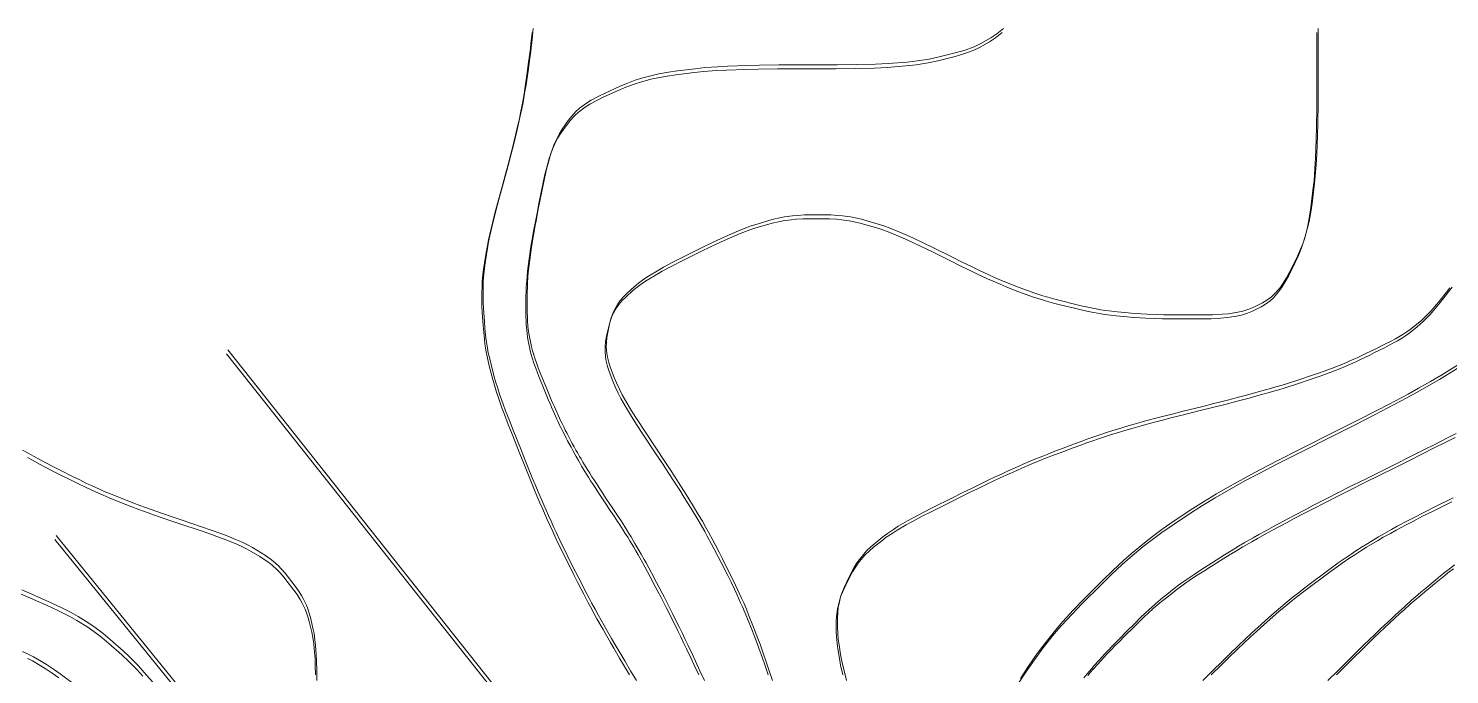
# Model space of a CAD drawing. Header units: metres. Extents: x -1097 to 1588, y -673 to 884.
# Drawn here: x 372.1 to 542.5, y 806.3 to 883.8 of the extents above; entities that cross this region are included whole.
import ezdxf

# ---------------------------------------------------------------- set-up
doc = ezdxf.new("R2010")
doc.units = ezdxf.units.M
doc.layers.add('TERRENO', color=188, linetype='Continuous', lineweight=0, plot=False)
doc.layers.add('VISTA LEJOS', color=7, linetype='Continuous', lineweight=0, plot=False)

msp = doc.modelspace()

# ---------------------------------------------------------------- linework, layer by layer
at = {"layer": 'TERRENO'}
for points in [[(432.5, 883.3), (432.46, 882.9), (432.37, 881.95), (432.3, 881.35), (432.2, 880.52), (432.09, 879.72), (431.88, 878.16), (431.77, 877.37), (431.64, 876.53), (431.54, 875.94), (431.38, 874.99), (431.27, 874.42), (431.12, 873.67), (430.98, 872.99), (430.69, 871.69), (430.53, 870.98), (430.33, 870.15), (430.16, 869.47), (429.85, 868.26), (429.64, 867.46), (429.33, 866.28), (429.01, 865.11), (428.37, 862.77), (428.05, 861.6), (427.75, 860.42), (427.55, 859.63), (427.28, 858.42), (427.14, 857.73), (426.98, 856.9), (426.87, 856.19), (426.69, 854.89), (426.61, 854.21), (426.54, 853.46), (426.51, 852.9), (426.48, 851.95), (426.48, 851.35), (426.5, 850.51), (426.54, 849.72), (426.64, 848.16), (426.7, 847.37), (426.78, 846.53), (426.85, 845.94), (427, 844.99), (427.1, 844.42), (427.27, 843.67), (427.44, 842.99), (427.78, 841.69), (427.98, 840.98), (428.24, 840.15), (428.46, 839.47), (428.89, 838.26), (429.18, 837.46), (429.63, 836.28), (430.1, 835.11), (431.03, 832.77), (431.5, 831.6), (431.98, 830.42), (432.3, 829.62), (432.81, 828.42), (433.09, 827.73), (433.45, 826.9), (433.76, 826.19), (434.33, 824.89), (434.63, 824.21), (434.97, 823.46), (435.23, 822.9), (435.68, 821.94), (435.97, 821.35), (436.38, 820.51), (436.77, 819.72), (437.55, 818.16), (437.95, 817.37), (438.38, 816.53), (438.69, 815.93), (439.19, 814.98), (439.49, 814.42), (439.9, 813.67), (440.28, 812.99), (441.01, 811.69), (441.41, 810.98), (441.89, 810.15), (442.28, 809.46), (442.99, 808.25), (443.46, 807.46), (444.16, 806.28)], [(488.85, 883.3), (488.04, 882.65), (487.33, 882.17), (486.12, 881.48), (485.35, 881.11), (484.26, 880.71), (483.2, 880.4), (481.13, 879.88), (479.96, 879.63), (478.52, 879.4), (477.29, 879.27), (475.04, 879.09), (473.52, 879.02), (471.22, 878.96), (468.9, 878.94), (464.23, 878.94), (461.91, 878.93), (459.6, 878.9), (458.07, 878.86), (455.81, 878.78), (454.56, 878.71), (453.1, 878.6), (451.91, 878.47), (449.78, 878.21), (448.69, 878.06), (447.56, 877.86), (446.75, 877.67), (445.48, 877.33), (444.72, 877.09), (443.72, 876.71), (442.82, 876.33), (441.11, 875.55), (440.26, 875.14), (439.42, 874.68), (438.86, 874.32), (438.05, 873.72), (437.61, 873.33), (437.1, 872.79), (436.69, 872.26), (435.96, 871.22), (435.59, 870.64), (435.22, 869.92), (434.96, 869.3), (434.56, 868.18), (434.34, 867.42), (434.05, 866.27), (433.8, 865.11), (433.33, 862.77), (433.1, 861.61), (432.87, 860.44), (432.73, 859.66), (432.52, 858.5), (432.41, 857.85), (432.29, 857.07), (432.2, 856.42), (432.04, 855.26), (431.97, 854.65), (431.9, 854), (431.86, 853.53), (431.81, 852.75), (431.79, 852.28), (431.77, 851.63), (431.76, 851.02), (431.76, 849.86), (431.77, 849.27), (431.79, 848.66), (431.81, 848.24), (431.86, 847.6), (431.9, 847.22), (431.97, 846.75), (432.04, 846.33), (432.2, 845.55), (432.29, 845.13), (432.41, 844.66), (432.52, 844.28), (432.73, 843.64), (432.87, 843.22), (433.1, 842.61), (433.33, 842.02), (433.8, 840.86), (434.03, 840.27), (434.27, 839.68), (434.44, 839.28), (434.69, 838.68), (434.83, 838.34), (435.02, 837.92), (435.18, 837.56), (435.47, 836.92), (435.63, 836.58), (435.8, 836.2), (435.94, 835.92), (436.18, 835.44), (436.33, 835.14), (436.54, 834.73), (436.76, 834.33), (437.17, 833.55), (437.38, 833.15), (437.61, 832.74), (437.78, 832.44), (438.05, 831.96), (438.21, 831.68), (438.44, 831.3), (438.64, 830.96), (439.04, 830.32), (439.26, 829.96), (439.52, 829.54), (439.74, 829.2), (440.13, 828.6), (440.4, 828.2), (440.78, 827.61), (441.17, 827.02), (441.95, 825.86), (442.34, 825.27), (442.74, 824.66), (443.01, 824.24), (443.43, 823.6), (443.66, 823.22), (443.96, 822.75), (444.21, 822.33), (444.68, 821.55), (444.92, 821.13), (445.2, 820.66), (445.41, 820.28), (445.78, 819.64), (446.01, 819.22), (446.34, 818.61), (446.65, 818.02), (447.27, 816.86), (447.59, 816.25), (447.93, 815.6), (448.18, 815.13), (448.58, 814.35), (448.82, 813.88), (449.14, 813.23), (449.44, 812.62), (450.01, 811.46), (450.32, 810.81), (450.7, 810.03), (451.01, 809.38), (451.56, 808.22), (451.93, 807.44), (452.47, 806.27)], [(526.56, 883.3), (526.56, 881.27), (526.56, 876.61), (526.55, 874.29), (526.53, 871.98), (526.49, 870.46), (526.4, 868.22), (526.33, 866.99), (526.22, 865.55), (526.09, 864.38), (525.83, 862.3), (525.68, 861.25), (525.48, 860.15), (525.3, 859.39), (524.95, 858.18), (524.71, 857.47), (524.34, 856.54), (523.95, 855.72), (523.18, 854.16), (522.76, 853.39), (522.3, 852.65), (521.95, 852.17), (521.34, 851.47), (520.96, 851.11), (520.41, 850.71), (519.88, 850.4), (518.85, 849.88), (518.26, 849.63), (517.54, 849.4), (516.93, 849.27), (515.8, 849.09), (515.04, 849.02), (513.89, 848.96), (512.73, 848.94), (510.4, 848.94), (509.23, 848.95), (508.05, 848.96), (507.25, 848.98), (506.04, 849.02), (505.36, 849.06), (504.52, 849.11), (503.81, 849.18), (502.52, 849.31), (501.83, 849.38), (501.09, 849.48), (500.52, 849.57), (499.57, 849.75), (498.97, 849.87), (498.14, 850.05), (497.34, 850.25), (495.79, 850.63), (494.99, 850.84), (494.15, 851.07), (493.56, 851.25), (492.61, 851.55), (492.04, 851.74), (491.29, 852.02), (490.61, 852.28), (489.32, 852.8), (488.61, 853.09), (487.77, 853.45), (487.09, 853.76), (485.88, 854.32), (485.08, 854.7), (483.9, 855.28), (482.73, 855.86), (480.4, 857.02), (479.23, 857.6), (478.05, 858.16), (477.25, 858.52), (476.04, 859.04), (475.36, 859.31), (474.52, 859.62), (473.81, 859.85), (472.52, 860.24), (471.83, 860.42), (471.08, 860.6), (470.52, 860.7), (469.57, 860.83), (468.97, 860.88), (468.14, 860.93), (467.34, 860.94), (465.79, 860.94), (464.99, 860.93), (464.15, 860.88), (463.56, 860.83), (462.61, 860.7), (462.04, 860.6), (461.29, 860.42), (460.61, 860.24), (459.32, 859.85), (458.6, 859.62), (457.77, 859.31), (457.09, 859.04), (455.88, 858.52), (455.08, 858.16), (453.9, 857.6), (452.73, 857.02), (450.4, 855.86), (449.24, 855.27), (448.11, 854.66), (447.38, 854.24), (446.31, 853.6), (445.74, 853.22), (445.1, 852.75), (444.59, 852.33), (443.73, 851.55), (443.31, 851.13), (442.89, 850.66), (442.63, 850.28), (442.26, 849.64), (442.06, 849.22), (441.85, 848.61), (441.69, 848.02), (441.43, 846.86), (441.32, 846.25), (441.26, 845.6), (441.25, 845.13), (441.31, 844.35), (441.39, 843.88), (441.55, 843.23), (441.75, 842.62), (442.18, 841.46), (442.44, 840.81), (442.81, 840.03), (443.15, 839.38), (443.81, 838.22), (444.28, 837.44), (445.02, 836.27), (445.79, 835.11), (447.34, 832.77), (448.12, 831.6), (448.9, 830.42), (449.41, 829.62), (450.19, 828.42), (450.62, 827.73), (451.14, 826.9), (451.57, 826.19), (452.35, 824.89), (452.76, 824.21), (453.19, 823.46), (453.5, 822.9), (454.02, 821.94), (454.34, 821.35), (454.77, 820.51), (455.17, 819.72), (455.95, 818.16), (456.35, 817.37), (456.75, 816.53), (457.03, 815.93), (457.46, 814.98), (457.71, 814.42), (458.03, 813.67), (458.3, 812.99), (458.82, 811.69), (459.1, 810.98), (459.42, 810.15), (459.67, 809.46), (460.1, 808.25), (460.38, 807.46), (460.78, 806.28)], [(542.77, 852.74), (542.35, 852.19), (541.95, 851.68), (541.18, 850.7), (540.78, 850.22), (540.36, 849.73), (540.06, 849.4), (539.59, 848.9), (539.3, 848.62), (538.93, 848.29), (538.59, 848), (537.94, 847.48), (537.59, 847.21), (537.17, 846.91), (536.83, 846.69), (536.22, 846.33), (535.82, 846.1), (535.23, 845.78), (534.65, 845.48), (533.48, 844.9), (532.89, 844.61), (532.29, 844.31), (531.87, 844.11), (531.22, 843.81), (530.85, 843.64), (530.37, 843.43), (529.95, 843.25), (529.18, 842.93), (528.76, 842.76), (528.28, 842.57), (527.91, 842.43), (527.26, 842.19), (526.84, 842.04), (526.24, 841.83), (525.65, 841.63), (524.48, 841.25), (523.88, 841.05), (523.23, 840.84), (522.75, 840.69), (521.98, 840.45), (521.5, 840.31), (520.85, 840.12), (520.25, 839.95), (519.08, 839.63), (518.43, 839.45), (517.66, 839.24), (517.01, 839.07), (515.84, 838.77), (515.06, 838.57), (513.9, 838.27), (512.73, 837.98), (510.4, 837.4), (509.23, 837.1), (508.05, 836.8), (507.25, 836.59), (506.04, 836.27), (505.36, 836.08), (504.52, 835.84), (503.81, 835.63), (502.52, 835.25), (501.83, 835.04), (501.09, 834.8), (500.52, 834.61), (499.57, 834.29), (498.97, 834.08), (498.14, 833.78), (497.34, 833.48), (495.79, 832.9), (494.99, 832.6), (494.15, 832.27), (493.56, 832.03), (492.61, 831.65), (492.04, 831.41), (491.29, 831.08), (490.61, 830.78), (489.32, 830.2), (488.61, 829.87), (487.77, 829.49), (487.09, 829.16), (485.88, 828.58), (485.08, 828.19), (483.9, 827.61), (482.73, 827.02), (480.4, 825.86), (479.24, 825.27), (478.09, 824.66), (477.34, 824.24), (476.24, 823.6), (475.65, 823.22), (474.95, 822.75), (474.4, 822.33), (473.43, 821.55), (472.94, 821.13), (472.44, 820.66), (472.1, 820.28), (471.58, 819.64), (471.29, 819.22), (470.92, 818.61), (470.6, 818.02), (470.02, 816.86), (469.74, 816.25), (469.48, 815.6), (469.33, 815.13), (469.14, 814.35), (469.05, 813.88), (468.98, 813.23), (468.96, 812.62), (468.96, 811.46), (468.98, 810.81), (469.05, 810.03), (469.14, 809.38), (469.33, 808.22), (469.48, 807.44), (469.74, 806.27)], [(543.38, 842.99), (541.25, 841.69), (540.04, 840.98), (538.57, 840.15), (537.33, 839.47), (535.06, 838.26), (533.53, 837.46), (531.22, 836.28), (528.9, 835.11), (524.23, 832.77), (521.9, 831.59), (519.57, 830.38), (518.01, 829.55), (515.68, 828.25), (514.38, 827.5), (512.83, 826.55), (511.53, 825.72), (509.2, 824.16), (507.99, 823.33), (506.69, 822.38), (505.74, 821.63), (504.19, 820.33), (503.24, 819.5), (501.94, 818.29), (500.73, 817.11), (498.4, 814.77), (497.21, 813.54), (495.97, 812.19), (495.09, 811.16), (493.71, 809.44), (492.9, 808.35), (491.83, 806.82), (490.87, 805.37)], [(543.11, 834.73), (542.16, 834.25), (540.45, 833.39), (539.3, 832.81), (537.56, 831.94), (535.81, 831.06), (532.31, 829.32), (530.57, 828.44), (528.83, 827.56), (527.67, 826.97), (525.94, 826.09), (524.99, 825.59), (523.85, 825), (522.91, 824.49), (521.22, 823.59), (520.35, 823.11), (519.43, 822.6), (518.76, 822.22), (517.68, 821.6), (517.03, 821.21), (516.15, 820.68), (515.34, 820.18), (513.79, 819.2), (513, 818.71), (512.21, 818.2), (511.67, 817.84), (510.85, 817.28), (510.39, 816.95), (509.81, 816.53), (509.32, 816.15), (508.41, 815.43), (507.93, 815.05), (507.4, 814.6), (506.99, 814.24), (506.3, 813.62), (505.86, 813.21), (505.24, 812.61), (504.65, 812.02), (503.48, 810.86), (502.9, 810.27), (502.31, 809.68), (501.93, 809.28), (501.34, 808.68), (501.02, 808.34), (500.63, 807.92), (500.31, 807.56), (499.72, 806.92), (499.42, 806.57), (499.1, 806.2)], [(406.55, 806.27), (406.52, 807.43), (406.49, 808.2), (406.4, 809.36), (406.33, 809.99), (406.22, 810.75), (406.09, 811.38), (405.83, 812.5), (405.68, 813.08), (405.48, 813.69), (405.29, 814.14), (404.95, 814.86), (404.71, 815.29), (404.33, 815.88), (403.95, 816.42), (403.17, 817.46), (402.76, 817.98), (402.3, 818.51), (401.94, 818.87), (401.34, 819.41), (400.96, 819.72), (400.41, 820.11), (399.88, 820.44), (398.84, 821.04), (398.26, 821.36), (397.54, 821.72), (396.92, 821.99), (395.8, 822.45), (395.04, 822.74), (393.89, 823.15), (392.73, 823.55), (390.4, 824.33), (389.22, 824.72), (388.04, 825.13), (387.25, 825.4), (386.04, 825.84), (385.36, 826.09), (384.52, 826.4), (383.81, 826.68), (382.51, 827.2), (381.83, 827.48), (381.08, 827.79), (380.52, 828.04), (379.57, 828.48), (378.97, 828.75), (378.14, 829.16), (377.34, 829.55), (375.78, 830.33), (374.99, 830.73), (374.15, 831.16), (373.56, 831.48), (372.61, 832), (372.04, 832.32)], [(542.73, 827.02), (540.4, 825.86), (539.23, 825.27), (538.05, 824.66), (537.25, 824.24), (536.04, 823.6), (535.36, 823.22), (534.52, 822.75), (533.81, 822.33), (532.52, 821.55), (531.83, 821.13), (531.09, 820.66), (530.52, 820.28), (529.57, 819.64), (528.97, 819.22), (528.14, 818.61), (527.34, 818.02), (525.79, 816.86), (524.99, 816.25), (524.15, 815.6), (523.56, 815.13), (522.61, 814.35), (522.04, 813.88), (521.29, 813.23), (520.61, 812.62), (519.32, 811.46), (518.61, 810.81), (517.77, 810.03), (517.09, 809.38), (515.88, 808.22), (515.08, 807.44), (513.9, 806.27)], [(542.91, 818.98), (542.26, 818.48), (541.84, 818.15), (541.24, 817.66), (540.65, 817.18), (539.48, 816.2), (538.88, 815.69), (538.23, 815.14), (537.75, 814.73), (536.98, 814.03), (536.5, 813.6), (535.85, 813.01), (535.25, 812.44), (534.08, 811.34), (533.43, 810.72), (532.66, 809.97), (532.01, 809.34), (530.84, 808.2), (530.06, 807.43), (528.9, 806.27)], [(385.87, 806.09), (385.13, 806.91), (384.17, 807.87), (383.34, 808.65), (381.78, 810.03), (380.95, 810.73), (380, 811.46), (379.25, 811.98), (377.95, 812.78), (377.12, 813.26), (375.91, 813.87), (374.73, 814.42), (372.4, 815.46), (371.19, 815.97)], [(375.78, 805.91), (374.99, 806.48), (374.15, 807.04), (373.56, 807.4), (372.61, 807.95), (372.04, 808.24)]]:
    msp.add_lwpolyline(points, dxfattribs=at)
at = {"layer": 'VISTA LEJOS'}
for points in [[(432.5, 883.3), (432.46, 882.9), (432.37, 881.95), (432.3, 881.35), (432.2, 880.52), (432.09, 879.72), (431.88, 878.16), (431.77, 877.37), (431.64, 876.53), (431.54, 875.94), (431.38, 874.99), (431.27, 874.42), (431.12, 873.67), (430.98, 872.99), (430.69, 871.69), (430.53, 870.98), (430.33, 870.15), (430.16, 869.47), (429.85, 868.26), (429.64, 867.46), (429.33, 866.28), (429.01, 865.11), (428.37, 862.77), (428.05, 861.6), (427.75, 860.42), (427.55, 859.63), (427.28, 858.42), (427.14, 857.73), (426.98, 856.9), (426.87, 856.19), (426.69, 854.89), (426.61, 854.21), (426.54, 853.46), (426.51, 852.9), (426.48, 851.95), (426.48, 851.35), (426.5, 850.51), (426.54, 849.72), (426.64, 848.16), (426.7, 847.37), (426.78, 846.53), (426.85, 845.94), (427, 844.99), (427.1, 844.42), (427.27, 843.67), (427.44, 842.99), (427.78, 841.69), (427.98, 840.98), (428.24, 840.15), (428.46, 839.47), (428.89, 838.26), (429.18, 837.46), (429.63, 836.28), (430.1, 835.11), (431.03, 832.77), (431.5, 831.6), (431.98, 830.42), (432.3, 829.62), (432.81, 828.42), (433.09, 827.73), (433.45, 826.9), (433.76, 826.19), (434.33, 824.89), (434.63, 824.21), (434.97, 823.46), (435.23, 822.9), (435.68, 821.94), (435.97, 821.35), (436.38, 820.51), (436.77, 819.72), (437.55, 818.16), (437.95, 817.37), (438.38, 816.53), (438.69, 815.93), (439.19, 814.98), (439.49, 814.42), (439.9, 813.67), (440.28, 812.99), (441.01, 811.69), (441.41, 810.98), (441.89, 810.15), (442.28, 809.46), (442.99, 808.25), (443.46, 807.46), (444.16, 806.28)], [(432.65, 883.77), (432.61, 883.37), (432.52, 882.42), (432.45, 881.82), (432.35, 880.99), (432.25, 880.19), (432.03, 878.63), (431.92, 877.84), (431.79, 877), (431.69, 876.41), (431.53, 875.46), (431.42, 874.89), (431.27, 874.14), (431.13, 873.46), (430.84, 872.16), (430.68, 871.45), (430.48, 870.62), (430.31, 869.94), (430, 868.73), (429.8, 867.93), (429.48, 866.75), (429.16, 865.58), (428.52, 863.24), (428.2, 862.07), (427.9, 860.89), (427.7, 860.1), (427.43, 858.89), (427.29, 858.2), (427.14, 857.37), (427.02, 856.66), (426.84, 855.36), (426.76, 854.68), (426.69, 853.93), (426.66, 853.37), (426.63, 852.42), (426.63, 851.82), (426.65, 850.98), (426.69, 850.19), (426.79, 848.63), (426.85, 847.84), (426.93, 847), (427, 846.41), (427.15, 845.45), (427.25, 844.89), (427.42, 844.14), (427.59, 843.46), (427.93, 842.16), (428.13, 841.45), (428.39, 840.62), (428.61, 839.93), (429.04, 838.73), (429.33, 837.93), (429.78, 836.75), (430.25, 835.58), (431.18, 833.24), (431.65, 832.07), (432.13, 830.89), (432.45, 830.09), (432.96, 828.88), (433.24, 828.2), (433.6, 827.37), (433.91, 826.66), (434.48, 825.36), (434.78, 824.68), (435.12, 823.93), (435.38, 823.36), (435.83, 822.41), (436.12, 821.82), (436.53, 820.98), (436.92, 820.19), (437.7, 818.63), (438.1, 817.84), (438.53, 817), (438.84, 816.4), (439.34, 815.45), (439.64, 814.89), (440.05, 814.14), (440.43, 813.46), (441.16, 812.16), (441.56, 811.45), (442.04, 810.62), (442.43, 809.93), (443.14, 808.72), (443.61, 807.93), (444.31, 806.75), (445.01, 805.58)], [(488.85, 883.3), (488.04, 882.65), (487.33, 882.17), (486.12, 881.48), (485.35, 881.11), (484.26, 880.71), (483.2, 880.4), (481.13, 879.88), (479.96, 879.63), (478.52, 879.4), (477.29, 879.27), (475.04, 879.09), (473.52, 879.02), (471.22, 878.96), (468.9, 878.94), (464.23, 878.94), (461.91, 878.93), (459.6, 878.9), (458.07, 878.86), (455.81, 878.78), (454.56, 878.71), (453.1, 878.6), (451.91, 878.47), (449.78, 878.21), (448.69, 878.06), (447.56, 877.86), (446.75, 877.67), (445.48, 877.33), (444.72, 877.09), (443.72, 876.71), (442.82, 876.33), (441.11, 875.55), (440.26, 875.14), (439.42, 874.68), (438.86, 874.32), (438.05, 873.72), (437.61, 873.33), (437.1, 872.79), (436.69, 872.26), (435.96, 871.22), (435.59, 870.64), (435.22, 869.92), (434.96, 869.3), (434.56, 868.18), (434.34, 867.42), (434.05, 866.27), (433.8, 865.11), (433.33, 862.77), (433.1, 861.61), (432.87, 860.44), (432.73, 859.66), (432.52, 858.5), (432.41, 857.85), (432.29, 857.07), (432.2, 856.42), (432.04, 855.26), (431.97, 854.65), (431.9, 854), (431.86, 853.53), (431.81, 852.75), (431.79, 852.28), (431.77, 851.63), (431.76, 851.02), (431.76, 849.86), (431.77, 849.27), (431.79, 848.66), (431.81, 848.24), (431.86, 847.6), (431.9, 847.22), (431.97, 846.75), (432.04, 846.33), (432.2, 845.55), (432.29, 845.13), (432.41, 844.66), (432.52, 844.28), (432.73, 843.64), (432.87, 843.22), (433.1, 842.61), (433.33, 842.02), (433.8, 840.86), (434.03, 840.27), (434.27, 839.68), (434.44, 839.28), (434.69, 838.68), (434.83, 838.34), (435.02, 837.92), (435.18, 837.56), (435.47, 836.92), (435.63, 836.58), (435.8, 836.2), (435.94, 835.92), (436.18, 835.44), (436.33, 835.14), (436.54, 834.73), (436.76, 834.33), (437.17, 833.55), (437.38, 833.15), (437.61, 832.74), (437.78, 832.44), (438.05, 831.96), (438.21, 831.68), (438.44, 831.3), (438.64, 830.96), (439.04, 830.32), (439.26, 829.96), (439.52, 829.54), (439.74, 829.2), (440.13, 828.6), (440.4, 828.2), (440.78, 827.61), (441.17, 827.02), (441.95, 825.86), (442.34, 825.27), (442.74, 824.66), (443.01, 824.24), (443.43, 823.6), (443.66, 823.22), (443.96, 822.75), (444.21, 822.33), (444.68, 821.55), (444.92, 821.13), (445.2, 820.66), (445.41, 820.28), (445.78, 819.64), (446.01, 819.22), (446.34, 818.61), (446.65, 818.02), (447.27, 816.86), (447.59, 816.25), (447.93, 815.6), (448.18, 815.13), (448.58, 814.35), (448.82, 813.88), (449.14, 813.23), (449.44, 812.62), (450.01, 811.46), (450.32, 810.81), (450.7, 810.03), (451.01, 809.38), (451.56, 808.22), (451.93, 807.44), (452.47, 806.27)], [(489, 883.77), (488.19, 883.12), (487.48, 882.64), (486.27, 881.95), (485.5, 881.58), (484.41, 881.18), (483.35, 880.87), (481.28, 880.35), (480.11, 880.1), (478.67, 879.87), (477.44, 879.74), (475.19, 879.56), (473.67, 879.49), (471.37, 879.43), (469.05, 879.41), (464.38, 879.41), (462.06, 879.4), (459.75, 879.37), (458.22, 879.33), (455.96, 879.25), (454.72, 879.18), (453.25, 879.07), (452.06, 878.94), (449.93, 878.68), (448.84, 878.53), (447.71, 878.33), (446.91, 878.14), (445.63, 877.8), (444.87, 877.56), (443.87, 877.18), (442.97, 876.8), (441.26, 876.02), (440.41, 875.61), (439.57, 875.15), (439.02, 874.79), (438.2, 874.19), (437.76, 873.8), (437.25, 873.26), (436.84, 872.73), (436.11, 871.69), (435.74, 871.11), (435.37, 870.39), (435.11, 869.77), (434.71, 868.65), (434.49, 867.89), (434.2, 866.74), (433.95, 865.58), (433.48, 863.24), (433.25, 862.08), (433.03, 860.91), (432.88, 860.13), (432.67, 858.97), (432.56, 858.32), (432.44, 857.54), (432.35, 856.89), (432.2, 855.73), (432.12, 855.12), (432.05, 854.47), (432.01, 854), (431.96, 853.22), (431.94, 852.75), (431.92, 852.1), (431.91, 851.49), (431.91, 850.33), (431.92, 849.74), (431.94, 849.13), (431.96, 848.71), (432.01, 848.07), (432.05, 847.69), (432.12, 847.22), (432.2, 846.8), (432.35, 846.02), (432.44, 845.6), (432.56, 845.13), (432.67, 844.75), (432.88, 844.11), (433.03, 843.69), (433.25, 843.08), (433.48, 842.49), (433.95, 841.33), (434.18, 840.74), (434.42, 840.15), (434.59, 839.75), (434.84, 839.15), (434.99, 838.81), (435.17, 838.39), (435.33, 838.03), (435.62, 837.39), (435.78, 837.05), (435.95, 836.67), (436.09, 836.39), (436.33, 835.91), (436.48, 835.61), (436.7, 835.2), (436.91, 834.8), (437.32, 834.02), (437.54, 833.62), (437.76, 833.21), (437.93, 832.91), (438.2, 832.43), (438.37, 832.15), (438.59, 831.77), (438.79, 831.43), (439.19, 830.79), (439.41, 830.43), (439.68, 830.01), (439.89, 829.67), (440.29, 829.07), (440.55, 828.67), (440.94, 828.08), (441.32, 827.49), (442.1, 826.33), (442.49, 825.74), (442.89, 825.13), (443.16, 824.71), (443.58, 824.07), (443.81, 823.69), (444.11, 823.22), (444.36, 822.8), (444.83, 822.02), (445.07, 821.6), (445.35, 821.13), (445.56, 820.75), (445.93, 820.11), (446.16, 819.69), (446.49, 819.08), (446.8, 818.49), (447.42, 817.33), (447.75, 816.72), (448.09, 816.07), (448.33, 815.6), (448.73, 814.82), (448.97, 814.35), (449.29, 813.7), (449.59, 813.09), (450.16, 811.93), (450.47, 811.28), (450.85, 810.5), (451.16, 809.85), (451.71, 808.69), (452.08, 807.91), (452.62, 806.74), (453.17, 805.58)], [(526.56, 883.3), (526.56, 881.27), (526.56, 876.61), (526.55, 874.29), (526.53, 871.98), (526.49, 870.46), (526.4, 868.22), (526.33, 866.99), (526.22, 865.55), (526.09, 864.38), (525.83, 862.3), (525.68, 861.25), (525.48, 860.15), (525.3, 859.39), (524.95, 858.18), (524.71, 857.47), (524.34, 856.54), (523.95, 855.72), (523.18, 854.16), (522.76, 853.39), (522.3, 852.65), (521.95, 852.17), (521.34, 851.47), (520.96, 851.11), (520.41, 850.71), (519.88, 850.4), (518.85, 849.88), (518.26, 849.63), (517.54, 849.4), (516.93, 849.27), (515.8, 849.09), (515.04, 849.02), (513.89, 848.96), (512.73, 848.94), (510.4, 848.94), (509.23, 848.95), (508.05, 848.96), (507.25, 848.98), (506.04, 849.02), (505.36, 849.06), (504.52, 849.11), (503.81, 849.18), (502.52, 849.31), (501.83, 849.38), (501.09, 849.48), (500.52, 849.57), (499.57, 849.75), (498.97, 849.87), (498.14, 850.05), (497.34, 850.25), (495.79, 850.63), (494.99, 850.84), (494.15, 851.07), (493.56, 851.25), (492.61, 851.55), (492.04, 851.74), (491.29, 852.02), (490.61, 852.28), (489.32, 852.8), (488.61, 853.09), (487.77, 853.45), (487.09, 853.76), (485.88, 854.32), (485.08, 854.7), (483.9, 855.28), (482.73, 855.86), (480.4, 857.02), (479.23, 857.6), (478.05, 858.16), (477.25, 858.52), (476.04, 859.04), (475.36, 859.31), (474.52, 859.62), (473.81, 859.85), (472.52, 860.24), (471.83, 860.42), (471.08, 860.6), (470.52, 860.7), (469.57, 860.83), (468.97, 860.88), (468.14, 860.93), (467.34, 860.94), (465.79, 860.94), (464.99, 860.93), (464.15, 860.88), (463.56, 860.83), (462.61, 860.7), (462.04, 860.6), (461.29, 860.42), (460.61, 860.24), (459.32, 859.85), (458.6, 859.62), (457.77, 859.31), (457.09, 859.04), (455.88, 858.52), (455.08, 858.16), (453.9, 857.6), (452.73, 857.02), (450.4, 855.86), (449.24, 855.27), (448.11, 854.66), (447.38, 854.24), (446.31, 853.6), (445.74, 853.22), (445.1, 852.75), (444.59, 852.33), (443.73, 851.55), (443.31, 851.13), (442.89, 850.66), (442.63, 850.28), (442.26, 849.64), (442.06, 849.22), (441.85, 848.61), (441.69, 848.02), (441.43, 846.86), (441.32, 846.25), (441.26, 845.6), (441.25, 845.13), (441.31, 844.35), (441.39, 843.88), (441.55, 843.23), (441.75, 842.62), (442.18, 841.46), (442.44, 840.81), (442.81, 840.03), (443.15, 839.38), (443.81, 838.22), (444.28, 837.44), (445.02, 836.27), (445.79, 835.11), (447.34, 832.77), (448.12, 831.6), (448.9, 830.42), (449.41, 829.62), (450.19, 828.42), (450.62, 827.73), (451.14, 826.9), (451.57, 826.19), (452.35, 824.89), (452.76, 824.21), (453.19, 823.46), (453.5, 822.9), (454.02, 821.94), (454.34, 821.35), (454.77, 820.51), (455.17, 819.72), (455.95, 818.16), (456.35, 817.37), (456.75, 816.53), (457.03, 815.93), (457.46, 814.98), (457.71, 814.42), (458.03, 813.67), (458.3, 812.99), (458.82, 811.69), (459.1, 810.98), (459.42, 810.15), (459.67, 809.46), (460.1, 808.25), (460.38, 807.46), (460.78, 806.28)], [(526.71, 883.77), (526.72, 881.74), (526.72, 877.08), (526.71, 874.75), (526.68, 872.45), (526.64, 870.93), (526.55, 868.69), (526.48, 867.46), (526.37, 866.02), (526.24, 864.85), (525.99, 862.77), (525.83, 861.72), (525.63, 860.62), (525.45, 859.86), (525.1, 858.65), (524.86, 857.94), (524.49, 857.01), (524.1, 856.19), (523.33, 854.63), (522.91, 853.86), (522.45, 853.12), (522.1, 852.64), (521.49, 851.94), (521.11, 851.58), (520.56, 851.18), (520.03, 850.87), (519, 850.35), (518.41, 850.1), (517.69, 849.87), (517.08, 849.74), (515.95, 849.56), (515.19, 849.49), (514.04, 849.43), (512.88, 849.41), (510.55, 849.41), (509.38, 849.41), (508.2, 849.43), (507.4, 849.45), (506.19, 849.49), (505.51, 849.53), (504.67, 849.58), (503.96, 849.65), (502.67, 849.77), (501.99, 849.85), (501.24, 849.95), (500.67, 850.04), (499.72, 850.22), (499.12, 850.34), (498.29, 850.52), (497.49, 850.72), (495.94, 851.1), (495.14, 851.31), (494.3, 851.54), (493.71, 851.72), (492.76, 852.02), (492.19, 852.21), (491.44, 852.49), (490.76, 852.75), (489.47, 853.27), (488.76, 853.56), (487.92, 853.92), (487.24, 854.23), (486.03, 854.79), (485.23, 855.17), (484.05, 855.75), (482.88, 856.33), (480.55, 857.49), (479.38, 858.07), (478.2, 858.63), (477.4, 858.99), (476.19, 859.51), (475.51, 859.78), (474.67, 860.09), (473.96, 860.32), (472.67, 860.7), (471.98, 860.89), (471.24, 861.06), (470.67, 861.17), (469.72, 861.3), (469.12, 861.35), (468.29, 861.4), (467.49, 861.41), (465.94, 861.41), (465.14, 861.4), (464.3, 861.35), (463.71, 861.3), (462.76, 861.17), (462.19, 861.06), (461.44, 860.89), (460.76, 860.7), (459.47, 860.32), (458.76, 860.09), (457.92, 859.78), (457.24, 859.51), (456.03, 858.99), (455.23, 858.63), (454.05, 858.07), (452.88, 857.49), (450.55, 856.33), (449.39, 855.74), (448.26, 855.13), (447.53, 854.71), (446.46, 854.07), (445.89, 853.69), (445.25, 853.22), (444.75, 852.8), (443.88, 852.02), (443.46, 851.6), (443.04, 851.13), (442.78, 850.75), (442.41, 850.11), (442.21, 849.69), (442, 849.08), (441.84, 848.49), (441.58, 847.33), (441.48, 846.72), (441.41, 846.07), (441.4, 845.6), (441.46, 844.82), (441.54, 844.35), (441.7, 843.7), (441.9, 843.09), (442.33, 841.93), (442.6, 841.28), (442.96, 840.5), (443.3, 839.85), (443.96, 838.69), (444.43, 837.91), (445.17, 836.74), (445.94, 835.58), (447.49, 833.24), (448.27, 832.07), (449.05, 830.89), (449.56, 830.09), (450.34, 828.88), (450.77, 828.2), (451.29, 827.37), (451.72, 826.66), (452.5, 825.36), (452.91, 824.68), (453.34, 823.93), (453.65, 823.36), (454.17, 822.41), (454.49, 821.82), (454.92, 820.98), (455.33, 820.19), (456.1, 818.63), (456.5, 817.84), (456.9, 817), (457.18, 816.4), (457.61, 815.45), (457.86, 814.89), (458.18, 814.14), (458.45, 813.46), (458.97, 812.16), (459.25, 811.45), (459.57, 810.62), (459.82, 809.93), (460.25, 808.72), (460.53, 807.93), (460.93, 806.75), (461.33, 805.58)], [(542.77, 852.74), (542.35, 852.19), (541.95, 851.68), (541.18, 850.7), (540.78, 850.22), (540.36, 849.73), (540.06, 849.4), (539.59, 848.9), (539.3, 848.62), (538.93, 848.29), (538.59, 848), (537.94, 847.48), (537.59, 847.21), (537.17, 846.91), (536.83, 846.69), (536.22, 846.33), (535.82, 846.1), (535.23, 845.78), (534.65, 845.48), (533.48, 844.9), (532.89, 844.61), (532.29, 844.31), (531.87, 844.11), (531.22, 843.81), (530.85, 843.64), (530.37, 843.43), (529.95, 843.25), (529.18, 842.93), (528.76, 842.76), (528.28, 842.57), (527.91, 842.43), (527.26, 842.19), (526.84, 842.04), (526.24, 841.83), (525.65, 841.63), (524.48, 841.25), (523.88, 841.05), (523.23, 840.84), (522.75, 840.69), (521.98, 840.45), (521.5, 840.31), (520.85, 840.12), (520.25, 839.95), (519.08, 839.63), (518.43, 839.45), (517.66, 839.24), (517.01, 839.07), (515.84, 838.77), (515.06, 838.57), (513.9, 838.27), (512.73, 837.98), (510.4, 837.4), (509.23, 837.1), (508.05, 836.8), (507.25, 836.59), (506.04, 836.27), (505.36, 836.08), (504.52, 835.84), (503.81, 835.63), (502.52, 835.25), (501.83, 835.04), (501.09, 834.8), (500.52, 834.61), (499.57, 834.29), (498.97, 834.08), (498.14, 833.78), (497.34, 833.48), (495.79, 832.9), (494.99, 832.6), (494.15, 832.27), (493.56, 832.03), (492.61, 831.65), (492.04, 831.41), (491.29, 831.08), (490.61, 830.78), (489.32, 830.2), (488.61, 829.87), (487.77, 829.49), (487.09, 829.16), (485.88, 828.58), (485.08, 828.19), (483.9, 827.61), (482.73, 827.02), (480.4, 825.86), (479.24, 825.27), (478.09, 824.66), (477.34, 824.24), (476.24, 823.6), (475.65, 823.22), (474.95, 822.75), (474.4, 822.33), (473.43, 821.55), (472.94, 821.13), (472.44, 820.66), (472.1, 820.28), (471.58, 819.64), (471.29, 819.22), (470.92, 818.61), (470.6, 818.02), (470.02, 816.86), (469.74, 816.25), (469.48, 815.6), (469.33, 815.13), (469.14, 814.35), (469.05, 813.88), (468.98, 813.23), (468.96, 812.62), (468.96, 811.46), (468.98, 810.81), (469.05, 810.03), (469.14, 809.38), (469.33, 808.22), (469.48, 807.44), (469.74, 806.27)], [(542.5, 852.66), (542.1, 852.15), (541.33, 851.17), (540.93, 850.69), (540.51, 850.2), (540.21, 849.87), (539.74, 849.37), (539.45, 849.09), (539.08, 848.75), (538.74, 848.47), (538.09, 847.95), (537.74, 847.68), (537.32, 847.38), (536.98, 847.16), (536.37, 846.8), (535.97, 846.57), (535.38, 846.25), (534.8, 845.95), (533.63, 845.37), (533.04, 845.08), (532.44, 844.78), (532.02, 844.58), (531.37, 844.28), (531, 844.11), (530.52, 843.9), (530.1, 843.72), (529.33, 843.4), (528.91, 843.23), (528.43, 843.04), (528.06, 842.9), (527.41, 842.66), (526.99, 842.51), (526.39, 842.3), (525.8, 842.1), (524.63, 841.72), (524.03, 841.52), (523.38, 841.31), (522.9, 841.16), (522.13, 840.92), (521.65, 840.78), (521, 840.59), (520.4, 840.42), (519.23, 840.1), (518.58, 839.92), (517.81, 839.71), (517.16, 839.54), (515.99, 839.24), (515.21, 839.04), (514.05, 838.74), (512.88, 838.45), (510.55, 837.87), (509.38, 837.57), (508.2, 837.27), (507.4, 837.06), (506.19, 836.74), (505.51, 836.55), (504.67, 836.31), (503.96, 836.1), (502.67, 835.72), (501.99, 835.51), (501.24, 835.27), (500.67, 835.08), (499.72, 834.76), (499.12, 834.55), (498.29, 834.25), (497.49, 833.95), (495.94, 833.37), (495.14, 833.07), (494.3, 832.74), (493.71, 832.5), (492.76, 832.12), (492.19, 831.88), (491.44, 831.55), (490.76, 831.25), (489.47, 830.67), (488.76, 830.34), (487.92, 829.96), (487.24, 829.63), (486.03, 829.05), (485.23, 828.66), (484.05, 828.08), (482.88, 827.49), (480.55, 826.33), (479.39, 825.74), (478.24, 825.13), (477.5, 824.71), (476.39, 824.07), (475.8, 823.69), (475.1, 823.22), (474.55, 822.8), (473.58, 822.02), (473.09, 821.6), (472.59, 821.13), (472.25, 820.75), (471.73, 820.11), (471.44, 819.69), (471.07, 819.08), (470.76, 818.49), (470.17, 817.33), (469.89, 816.72), (469.63, 816.07), (469.48, 815.6), (469.29, 814.82), (469.2, 814.35), (469.14, 813.7), (469.11, 813.09), (469.11, 811.93), (469.14, 811.28), (469.2, 810.5), (469.29, 809.85), (469.48, 808.69), (469.63, 807.91), (469.89, 806.74), (470.17, 805.58)], [(483.73, 734.6), (396.03, 845.24)], [(483.58, 734.13), (395.88, 844.77)], [(543.53, 843.46), (541.4, 842.16), (540.19, 841.45), (538.72, 840.62), (537.48, 839.93), (535.21, 838.73), (533.68, 837.93), (531.37, 836.75), (529.05, 835.58), (524.38, 833.24), (522.05, 832.06), (519.72, 830.85), (518.16, 830.02), (515.83, 828.72), (514.53, 827.97), (512.98, 827.02), (511.68, 826.19), (509.35, 824.63), (508.14, 823.8), (506.84, 822.85), (505.89, 822.1), (504.34, 820.8), (503.39, 819.97), (502.09, 818.76), (500.88, 817.58), (498.55, 815.24), (497.36, 814.01), (496.12, 812.66), (495.25, 811.63), (493.86, 809.91), (493.05, 808.82), (491.98, 807.29), (491.02, 805.83)], [(543.38, 842.99), (541.25, 841.69), (540.04, 840.98), (538.57, 840.15), (537.33, 839.47), (535.06, 838.26), (533.53, 837.46), (531.22, 836.28), (528.9, 835.11), (524.23, 832.77), (521.9, 831.59), (519.57, 830.38), (518.01, 829.55), (515.68, 828.25), (514.38, 827.5), (512.83, 826.55), (511.53, 825.72), (509.2, 824.16), (507.99, 823.33), (506.69, 822.38), (505.74, 821.63), (504.19, 820.33), (503.24, 819.5), (501.94, 818.29), (500.73, 817.11), (498.4, 814.77), (497.21, 813.54), (495.97, 812.19), (495.09, 811.16), (493.71, 809.44), (492.9, 808.35), (491.83, 806.82), (490.87, 805.37)], [(543.26, 835.2), (542.31, 834.72), (540.6, 833.86), (539.45, 833.28), (537.71, 832.41), (535.96, 831.53), (532.47, 829.78), (530.72, 828.91), (528.98, 828.03), (527.82, 827.44), (526.09, 826.56), (525.14, 826.06), (524, 825.46), (523.06, 824.96), (521.37, 824.06), (520.5, 823.58), (519.58, 823.07), (518.91, 822.69), (517.83, 822.07), (517.18, 821.68), (516.3, 821.15), (515.49, 820.65), (513.94, 819.67), (513.15, 819.18), (512.36, 818.67), (511.83, 818.31), (511, 817.75), (510.54, 817.42), (509.96, 817), (509.47, 816.62), (508.56, 815.9), (508.08, 815.52), (507.55, 815.07), (507.14, 814.71), (506.45, 814.09), (506.01, 813.68), (505.39, 813.08), (504.8, 812.49), (503.63, 811.33), (503.05, 810.74), (502.47, 810.15), (502.08, 809.75), (501.49, 809.15), (501.17, 808.81), (500.78, 808.39), (500.46, 808.03), (499.87, 807.39), (499.57, 807.04), (499.25, 806.67), (499.01, 806.39), (498.62, 805.91)], [(543.11, 834.73), (542.16, 834.25), (540.45, 833.39), (539.3, 832.81), (537.56, 831.94), (535.81, 831.06), (532.31, 829.32), (530.57, 828.44), (528.83, 827.56), (527.67, 826.97), (525.94, 826.09), (524.99, 825.59), (523.85, 825), (522.91, 824.49), (521.22, 823.59), (520.35, 823.11), (519.43, 822.6), (518.76, 822.22), (517.68, 821.6), (517.03, 821.21), (516.15, 820.68), (515.34, 820.18), (513.79, 819.2), (513, 818.71), (512.21, 818.2), (511.67, 817.84), (510.85, 817.28), (510.39, 816.95), (509.81, 816.53), (509.32, 816.15), (508.41, 815.43), (507.93, 815.05), (507.4, 814.6), (506.99, 814.24), (506.3, 813.62), (505.86, 813.21), (505.24, 812.61), (504.65, 812.02), (503.48, 810.86), (502.9, 810.27), (502.31, 809.68), (501.93, 809.28), (501.34, 808.68), (501.02, 808.34), (500.63, 807.92), (500.31, 807.56), (499.72, 806.92), (499.42, 806.57), (499.1, 806.2)], [(406.71, 805.58), (406.7, 806.74), (406.67, 807.9), (406.64, 808.67), (406.55, 809.83), (406.48, 810.46), (406.37, 811.22), (406.24, 811.85), (405.98, 812.97), (405.83, 813.55), (405.63, 814.16), (405.45, 814.61), (405.1, 815.33), (404.86, 815.76), (404.49, 816.35), (404.1, 816.89), (403.32, 817.93), (402.91, 818.45), (402.45, 818.98), (402.1, 819.34), (401.49, 819.88), (401.11, 820.19), (400.56, 820.58), (400.03, 820.91), (398.99, 821.51), (398.41, 821.83), (397.69, 822.19), (397.07, 822.46), (395.95, 822.92), (395.19, 823.21), (394.04, 823.62), (392.88, 824.02), (390.55, 824.8), (389.38, 825.19), (388.19, 825.6), (387.4, 825.87), (386.19, 826.31), (385.51, 826.56), (384.67, 826.87), (383.96, 827.15), (382.66, 827.67), (381.98, 827.95), (381.23, 828.26), (380.67, 828.51), (379.72, 828.95), (379.12, 829.22), (378.29, 829.63), (377.49, 830.02), (375.93, 830.8), (375.14, 831.2), (374.3, 831.63), (373.71, 831.95), (372.76, 832.47), (372.19, 832.79), (371.44, 833.22)], [(406.55, 806.27), (406.52, 807.43), (406.49, 808.2), (406.4, 809.36), (406.33, 809.99), (406.22, 810.75), (406.09, 811.38), (405.83, 812.5), (405.68, 813.08), (405.48, 813.69), (405.29, 814.14), (404.95, 814.86), (404.71, 815.29), (404.33, 815.88), (403.95, 816.42), (403.17, 817.46), (402.76, 817.98), (402.3, 818.51), (401.94, 818.87), (401.34, 819.41), (400.96, 819.72), (400.41, 820.11), (399.88, 820.44), (398.84, 821.04), (398.26, 821.36), (397.54, 821.72), (396.92, 821.99), (395.8, 822.45), (395.04, 822.74), (393.89, 823.15), (392.73, 823.55), (390.4, 824.33), (389.22, 824.72), (388.04, 825.13), (387.25, 825.4), (386.04, 825.84), (385.36, 826.09), (384.52, 826.4), (383.81, 826.68), (382.51, 827.2), (381.83, 827.48), (381.08, 827.79), (380.52, 828.04), (379.57, 828.48), (378.97, 828.75), (378.14, 829.16), (377.34, 829.55), (375.78, 830.33), (374.99, 830.73), (374.15, 831.16), (373.56, 831.48), (372.61, 832), (372.04, 832.32)], [(542.88, 827.49), (540.55, 826.33), (539.38, 825.74), (538.2, 825.13), (537.4, 824.71), (536.19, 824.07), (535.51, 823.69), (534.67, 823.22), (533.96, 822.8), (532.67, 822.02), (531.99, 821.6), (531.24, 821.13), (530.67, 820.75), (529.72, 820.11), (529.12, 819.69), (528.29, 819.08), (527.49, 818.49), (525.94, 817.33), (525.14, 816.72), (524.31, 816.07), (523.71, 815.6), (522.76, 814.82), (522.19, 814.35), (521.44, 813.7), (520.76, 813.09), (519.47, 811.93), (518.76, 811.28), (517.92, 810.5), (517.24, 809.85), (516.03, 808.69), (515.23, 807.91), (514.05, 806.74), (512.88, 805.58)], [(542.73, 827.02), (540.4, 825.86), (539.23, 825.27), (538.05, 824.66), (537.25, 824.24), (536.04, 823.6), (535.36, 823.22), (534.52, 822.75), (533.81, 822.33), (532.52, 821.55), (531.83, 821.13), (531.09, 820.66), (530.52, 820.28), (529.57, 819.64), (528.97, 819.22), (528.14, 818.61), (527.34, 818.02), (525.79, 816.86), (524.99, 816.25), (524.15, 815.6), (523.56, 815.13), (522.61, 814.35), (522.04, 813.88), (521.29, 813.23), (520.61, 812.62), (519.32, 811.46), (518.61, 810.81), (517.77, 810.03), (517.09, 809.38), (515.88, 808.22), (515.08, 807.44), (513.9, 806.27)], [(375.47, 822.97), (451.07, 729.77)], [(375.32, 822.5), (450.92, 729.3)], [(543.06, 819.45), (542.41, 818.95), (541.99, 818.62), (541.39, 818.13), (540.8, 817.65), (539.63, 816.67), (539.03, 816.16), (538.38, 815.61), (537.9, 815.2), (537.13, 814.5), (536.65, 814.07), (536, 813.48), (535.4, 812.91), (534.23, 811.81), (533.58, 811.19), (532.81, 810.44), (532.16, 809.81), (530.99, 808.67), (530.21, 807.9), (529.05, 806.74), (527.88, 805.58)], [(542.91, 818.98), (542.26, 818.48), (541.84, 818.15), (541.24, 817.66), (540.65, 817.18), (539.48, 816.2), (538.88, 815.69), (538.23, 815.14), (537.75, 814.73), (536.98, 814.03), (536.5, 813.6), (535.85, 813.01), (535.25, 812.44), (534.08, 811.34), (533.43, 810.72), (532.66, 809.97), (532.01, 809.34), (530.84, 808.2), (530.06, 807.43), (528.9, 806.27)], [(385.87, 806.09), (385.13, 806.91), (384.17, 807.87), (383.34, 808.65), (381.78, 810.03), (380.95, 810.73), (380, 811.46), (379.25, 811.98), (377.95, 812.78), (377.12, 813.26), (375.91, 813.87), (374.73, 814.42), (372.4, 815.46), (371.19, 815.97)], [(387.32, 805.06), (386.02, 806.56), (385.28, 807.38), (384.33, 808.34), (383.49, 809.12), (381.93, 810.5), (381.1, 811.2), (380.15, 811.93), (379.4, 812.45), (378.1, 813.25), (377.27, 813.73), (376.06, 814.34), (374.88, 814.89), (372.55, 815.93), (371.34, 816.44)], [(377.49, 805.24), (375.93, 806.38), (375.14, 806.95), (374.3, 807.51), (373.71, 807.87), (372.76, 808.42), (372.19, 808.71), (371.44, 809.05)], [(375.78, 805.91), (374.99, 806.48), (374.15, 807.04), (373.56, 807.4), (372.61, 807.95), (372.04, 808.24)]]:
    msp.add_lwpolyline(points, dxfattribs=at)

doc.saveas('drawing.dxf')
